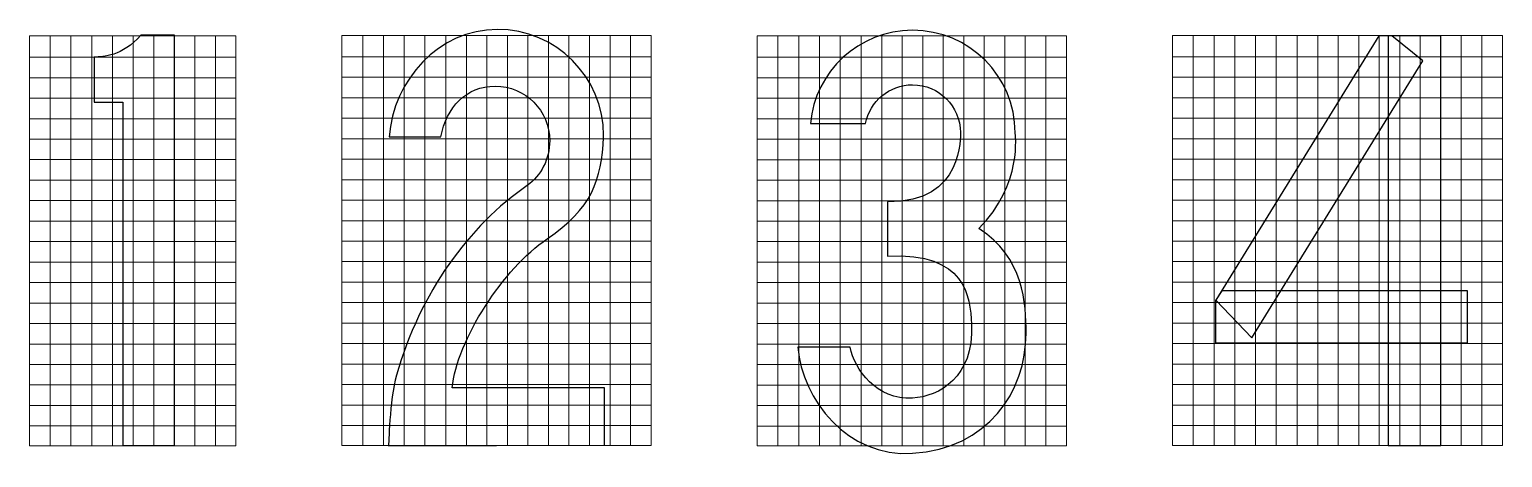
# Model space of a CAD drawing. Header units: millimetres. Extents: x -191 to -72, y -44 to 80.
# Drawn here: x -190.9 to -71.8, y 45.7 to 80.3 of the extents above; entities that cross this region are included whole.
import ezdxf

# ---------------------------------------------------------------- set-up
doc = ezdxf.new("R2010")
doc.units = ezdxf.units.MM
doc.header["$MEASUREMENT"] = 0
doc.layers.add('ESQUEMA', color=7, linetype='Continuous')

msp = doc.modelspace()

# ---------------------------------------------------------------- linework, layer by layer
at = {"layer": 'ESQUEMA', "color": 154, "lineweight": 20}
for points in [[(-190.919, 79.8246), (-190.919, 79.8246), (-174.2178, 79.8239), (-174.2178, 79.8239), (-174.2178, 79.8239), (-174.2178, 79.8239), (-174.2178, 46.643), (-174.2178, 46.643), (-174.2178, 46.643), (-174.2178, 46.643), (-190.919, 46.6441), (-190.919, 46.6441), (-190.919, 46.6441), (-190.919, 46.6441), (-190.919, 79.8246), (-190.919, 79.8246)], [(-165.6468, 79.8573), (-165.6468, 79.8573), (-140.636, 79.8566), (-140.636, 79.8566), (-140.636, 79.8566), (-140.636, 79.8566), (-140.636, 46.6761), (-140.636, 46.6761), (-140.636, 46.6761), (-140.636, 46.6761), (-165.6468, 46.6768), (-165.6468, 46.6768), (-165.6468, 46.6768), (-165.6468, 46.6768), (-165.6468, 79.8573), (-165.6468, 79.8573)], [(-132.065, 79.818), (-132.065, 79.818), (-107.0541, 79.818), (-107.0541, 79.818), (-107.0541, 79.818), (-107.0541, 79.818), (-107.0541, 46.6375), (-107.0541, 46.6375), (-107.0541, 46.6375), (-107.0541, 46.6375), (-132.065, 46.6375), (-132.065, 46.6375), (-132.065, 46.6375), (-132.065, 46.6375), (-132.065, 79.818), (-132.065, 79.818)], [(-98.4833, 79.8575), (-98.4833, 79.8575), (-71.7943, 79.8575), (-71.7943, 79.8575), (-71.7943, 79.8575), (-71.7943, 79.8575), (-71.7943, 46.6767), (-71.7943, 46.6767), (-71.7943, 46.6767), (-71.7943, 46.6767), (-98.4833, 46.6767), (-98.4833, 46.6767), (-98.4833, 46.6767), (-98.4833, 46.6767), (-98.4833, 79.8575), (-98.4833, 79.8575)]]:
    msp.add_open_spline(points, degree=3, knots=[0, 0, 0, 0, 0.2, 0.2, 0.2, 0.2, 0.4, 0.4, 0.4, 0.4, 0.6, 0.6, 0.6, 0.6, 1, 1, 1, 1], dxfattribs=at)
at = {"layer": 'ESQUEMA', "color": 154, "lineweight": 9}
for points in [[(-189.2408, 79.8235), (-189.2408, 79.8235), (-189.2408, 46.6441), (-189.2408, 46.6441)], [(-187.5625, 79.8235), (-187.5625, 79.8235), (-187.5625, 46.6441), (-187.5625, 46.6441)], [(-185.8842, 79.8235), (-185.8842, 79.8235), (-185.8842, 46.6441), (-185.8842, 46.6441)], [(-184.2059, 79.8235), (-184.2059, 79.8235), (-184.2059, 46.6441), (-184.2059, 46.6441)], [(-182.5278, 79.8235), (-182.5278, 79.8235), (-182.5278, 46.6441), (-182.5278, 46.6441)], [(-180.8496, 79.8235), (-180.8496, 79.8235), (-180.8496, 46.6441), (-180.8496, 46.6441)], [(-179.1916, 79.8235), (-179.1916, 79.8235), (-179.1916, 46.6441), (-179.1916, 46.6441)], [(-177.5336, 79.8235), (-177.5336, 79.8235), (-177.5336, 46.6441), (-177.5336, 46.6441)], [(-175.8757, 79.8235), (-175.8757, 79.8235), (-175.8757, 46.6441), (-175.8757, 46.6441)], [(-163.9686, 79.8564), (-163.9686, 79.8564), (-163.9686, 46.6766), (-163.9686, 46.6766)], [(-162.2903, 79.8564), (-162.2903, 79.8564), (-162.2903, 46.6766), (-162.2903, 46.6766)], [(-160.6122, 79.8564), (-160.6122, 79.8564), (-160.6122, 46.6766), (-160.6122, 46.6766)], [(-158.9337, 79.8564), (-158.9337, 79.8564), (-158.9337, 46.6766), (-158.9337, 46.6766)], [(-157.2555, 79.8564), (-157.2555, 79.8564), (-157.2555, 46.6766), (-157.2555, 46.6766)], [(-155.5772, 79.8564), (-155.5772, 79.8564), (-155.5772, 46.6766), (-155.5772, 46.6766)], [(-153.9192, 79.8564), (-153.9192, 79.8564), (-153.9192, 46.6766), (-153.9192, 46.6766)], [(-152.2614, 79.8564), (-152.2614, 79.8564), (-152.2614, 46.6766), (-152.2614, 46.6766)], [(-150.6035, 79.8564), (-150.6035, 79.8564), (-150.6035, 46.6766), (-150.6035, 46.6766)], [(-148.9455, 79.8564), (-148.9455, 79.8564), (-148.9455, 46.6766), (-148.9455, 46.6766)], [(-147.2876, 79.8564), (-147.2876, 79.8564), (-147.2876, 46.6766), (-147.2876, 46.6766)], [(-145.6298, 79.8564), (-145.6298, 79.8564), (-145.6298, 46.6766), (-145.6298, 46.6766)], [(-143.9719, 79.8564), (-143.9719, 79.8564), (-143.9719, 46.6766), (-143.9719, 46.6766)], [(-142.3129, 79.8564), (-142.3129, 79.8564), (-142.3129, 46.6766), (-142.3129, 46.6766)], [(-130.387, 79.8178), (-130.387, 79.8178), (-130.387, 46.6384), (-130.387, 46.6384)], [(-128.7085, 79.8178), (-128.7085, 79.8178), (-128.7085, 46.6384), (-128.7085, 46.6384)], [(-127.0301, 79.8178), (-127.0301, 79.8178), (-127.0301, 46.6384), (-127.0301, 46.6384)], [(-125.352, 79.8178), (-125.352, 79.8178), (-125.352, 46.6384), (-125.352, 46.6384)], [(-123.6739, 79.8178), (-123.6739, 79.8178), (-123.6739, 46.6384), (-123.6739, 46.6384)], [(-121.9954, 79.8178), (-121.9954, 79.8178), (-121.9954, 46.6384), (-121.9954, 46.6384)], [(-120.3377, 79.8178), (-120.3377, 79.8178), (-120.3377, 46.6384), (-120.3377, 46.6384)], [(-118.6795, 79.8178), (-118.6795, 79.8178), (-118.6795, 46.6384), (-118.6795, 46.6384)], [(-117.0218, 79.8178), (-117.0218, 79.8178), (-117.0218, 46.6384), (-117.0218, 46.6384)], [(-115.3639, 79.8178), (-115.3639, 79.8178), (-115.3639, 46.6384), (-115.3639, 46.6384)], [(-113.7058, 79.8178), (-113.7058, 79.8178), (-113.7058, 46.6384), (-113.7058, 46.6384)], [(-112.048, 79.8178), (-112.048, 79.8178), (-112.048, 46.6384), (-112.048, 46.6384)], [(-110.3903, 79.8178), (-110.3903, 79.8178), (-110.3903, 46.6384), (-110.3903, 46.6384)], [(-108.7308, 79.8178), (-108.7308, 79.8178), (-108.7308, 46.6384), (-108.7308, 46.6384)], [(-96.8049, 79.8573), (-96.8049, 79.8573), (-96.8049, 46.6775), (-96.8049, 46.6775)], [(-95.1268, 79.8573), (-95.1268, 79.8573), (-95.1268, 46.6775), (-95.1268, 46.6775)], [(-93.4483, 79.8573), (-93.4483, 79.8573), (-93.4483, 46.6775), (-93.4483, 46.6775)], [(-91.7699, 79.8573), (-91.7699, 79.8573), (-91.7699, 46.6775), (-91.7699, 46.6775)], [(-90.0918, 79.8573), (-90.0918, 79.8573), (-90.0918, 46.6775), (-90.0918, 46.6775)], [(-88.4137, 79.8573), (-88.4137, 79.8573), (-88.4137, 46.6775), (-88.4137, 46.6775)], [(-86.7356, 79.8573), (-86.7356, 79.8573), (-86.7356, 46.6775), (-86.7356, 46.6775)], [(-85.0774, 79.8573), (-85.0774, 79.8573), (-85.0774, 46.6775), (-85.0774, 46.6775)], [(-83.4197, 79.8573), (-83.4197, 79.8573), (-83.4197, 46.6775), (-83.4197, 46.6775)], [(-81.7615, 79.8573), (-81.7615, 79.8573), (-81.7615, 46.6775), (-81.7615, 46.6775)], [(-80.1037, 79.8573), (-80.1037, 79.8573), (-80.1037, 46.6775), (-80.1037, 46.6775)], [(-78.446, 79.8573), (-78.446, 79.8573), (-78.446, 46.6775), (-78.446, 46.6775)], [(-76.7878, 79.8573), (-76.7878, 79.8573), (-76.7878, 46.6775), (-76.7878, 46.6775)], [(-75.1301, 79.8573), (-75.1301, 79.8573), (-75.1301, 46.6775), (-75.1301, 46.6775)], [(-73.4709, 79.8573), (-73.4709, 79.8573), (-73.4709, 46.6775), (-73.4709, 46.6775)], [(-190.8997, 78.0996), (-190.8997, 78.0996), (-174.2176, 78.0996), (-174.2176, 78.0996)], [(-165.6275, 78.1323), (-165.6275, 78.1323), (-140.6357, 78.1323), (-140.6357, 78.1323)], [(-132.0458, 78.0941), (-132.0458, 78.0941), (-107.0539, 78.0941), (-107.0539, 78.0941)], [(-98.4637, 78.1333), (-98.4637, 78.1333), (-71.7941, 78.1333), (-71.7941, 78.1333)], [(-190.8997, 76.4418), (-190.8997, 76.4418), (-174.2176, 76.4418), (-174.2176, 76.4418)], [(-165.6275, 76.4744), (-165.6275, 76.4744), (-140.6357, 76.4744), (-140.6357, 76.4744)], [(-132.0458, 76.4361), (-132.0458, 76.4361), (-107.0539, 76.4361), (-107.0539, 76.4361)], [(-98.4637, 76.4754), (-98.4637, 76.4754), (-71.7941, 76.4754), (-71.7941, 76.4754)], [(-190.8997, 74.7839), (-190.8997, 74.7839), (-174.2176, 74.7839), (-174.2176, 74.7839)], [(-165.6275, 74.8168), (-165.6275, 74.8168), (-140.6357, 74.8168), (-140.6357, 74.8168)], [(-132.0458, 74.7782), (-132.0458, 74.7782), (-107.0539, 74.7782), (-107.0539, 74.7782)], [(-98.4637, 74.8174), (-98.4637, 74.8174), (-71.7941, 74.8174), (-71.7941, 74.8174)], [(-190.8997, 73.1259), (-190.8997, 73.1259), (-174.2176, 73.1259), (-174.2176, 73.1259)], [(-165.6275, 73.1588), (-165.6275, 73.1588), (-140.6357, 73.1588), (-140.6357, 73.1588)], [(-132.0458, 73.1202), (-132.0458, 73.1202), (-107.0539, 73.1202), (-107.0539, 73.1202)], [(-98.4637, 73.1597), (-98.4637, 73.1597), (-71.7941, 73.1597), (-71.7941, 73.1597)], [(-165.6275, 71.5009), (-165.6275, 71.5009), (-140.6357, 71.5009), (-140.6357, 71.5009)], [(-98.4637, 71.5017), (-98.4637, 71.5017), (-71.7941, 71.5017), (-71.7941, 71.5017)], [(-190.8997, 71.468), (-190.8997, 71.468), (-174.2176, 71.468), (-174.2176, 71.468)], [(-132.0458, 71.4625), (-132.0458, 71.4625), (-107.0539, 71.4625), (-107.0539, 71.4625)], [(-190.8997, 69.81), (-190.8997, 69.81), (-174.2176, 69.81), (-174.2176, 69.81)], [(-165.6275, 69.8429), (-165.6275, 69.8429), (-140.6357, 69.8429), (-140.6357, 69.8429)], [(-132.0458, 69.8045), (-132.0458, 69.8045), (-107.0539, 69.8045), (-107.0539, 69.8045)], [(-98.4637, 69.8438), (-98.4637, 69.8438), (-71.7941, 69.8438), (-71.7941, 69.8438)], [(-190.8997, 68.1522), (-190.8997, 68.1522), (-174.2176, 68.1522), (-174.2176, 68.1522)], [(-165.6275, 68.1851), (-165.6275, 68.1851), (-140.6357, 68.1851), (-140.6357, 68.1851)], [(-132.0458, 68.1466), (-132.0458, 68.1466), (-107.0539, 68.1466), (-107.0539, 68.1466)], [(-98.4637, 68.1858), (-98.4637, 68.1858), (-71.7941, 68.1858), (-71.7941, 68.1858)], [(-190.8997, 66.4943), (-190.8997, 66.4943), (-174.2176, 66.4943), (-174.2176, 66.4943)], [(-165.6275, 66.5272), (-165.6275, 66.5272), (-140.6357, 66.5272), (-140.6357, 66.5272)], [(-132.0458, 66.4886), (-132.0458, 66.4886), (-107.0539, 66.4886), (-107.0539, 66.4886)], [(-98.4637, 66.5281), (-98.4637, 66.5281), (-71.7941, 66.5281), (-71.7941, 66.5281)], [(-190.8997, 64.8363), (-190.8997, 64.8363), (-174.2176, 64.8363), (-174.2176, 64.8363)], [(-165.6275, 64.8692), (-165.6275, 64.8692), (-140.6357, 64.8692), (-140.6357, 64.8692)], [(-132.0458, 64.8307), (-132.0458, 64.8307), (-107.0539, 64.8307), (-107.0539, 64.8307)], [(-98.4637, 64.8701), (-98.4637, 64.8701), (-71.7941, 64.8701), (-71.7941, 64.8701)], [(-190.8997, 63.1794), (-190.8997, 63.1794), (-174.2176, 63.1794), (-174.2176, 63.1794)], [(-165.6275, 63.2123), (-165.6275, 63.2123), (-140.6357, 63.2123), (-140.6357, 63.2123)], [(-132.0458, 63.1737), (-132.0458, 63.1737), (-107.0539, 63.1737), (-107.0539, 63.1737)], [(-98.4637, 63.2132), (-98.4637, 63.2132), (-71.7941, 63.2132), (-71.7941, 63.2132)], [(-190.8997, 61.5215), (-190.8997, 61.5215), (-174.2176, 61.5215), (-174.2176, 61.5215)], [(-165.6275, 61.5543), (-165.6275, 61.5543), (-140.6357, 61.5543), (-140.6357, 61.5543)], [(-132.0458, 61.516), (-132.0458, 61.516), (-107.0539, 61.516), (-107.0539, 61.516)], [(-98.4637, 61.5552), (-98.4637, 61.5552), (-71.7941, 61.5552), (-71.7941, 61.5552)], [(-190.8997, 59.8635), (-190.8997, 59.8635), (-174.2176, 59.8635), (-174.2176, 59.8635)], [(-165.6275, 59.8964), (-165.6275, 59.8964), (-140.6357, 59.8964), (-140.6357, 59.8964)], [(-132.0458, 59.858), (-132.0458, 59.858), (-107.0539, 59.858), (-107.0539, 59.858)], [(-98.4637, 59.8973), (-98.4637, 59.8973), (-71.7941, 59.8973), (-71.7941, 59.8973)], [(-190.8997, 58.2057), (-190.8997, 58.2057), (-174.2176, 58.2057), (-174.2176, 58.2057)], [(-165.6275, 58.2386), (-165.6275, 58.2386), (-140.6357, 58.2386), (-140.6357, 58.2386)], [(-132.0458, 58.2), (-132.0458, 58.2), (-107.0539, 58.2), (-107.0539, 58.2)], [(-98.4637, 58.2393), (-98.4637, 58.2393), (-71.7941, 58.2393), (-71.7941, 58.2393)], [(-190.8997, 56.5478), (-190.8997, 56.5478), (-174.2176, 56.5478), (-174.2176, 56.5478)], [(-165.6275, 56.5807), (-165.6275, 56.5807), (-140.6357, 56.5807), (-140.6357, 56.5807)], [(-132.0458, 56.5421), (-132.0458, 56.5421), (-107.0539, 56.5421), (-107.0539, 56.5421)], [(-98.4637, 56.5817), (-98.4637, 56.5817), (-71.7941, 56.5817), (-71.7941, 56.5817)], [(-190.8997, 54.8898), (-190.8997, 54.8898), (-174.2176, 54.8898), (-174.2176, 54.8898)], [(-165.6275, 54.9227), (-165.6275, 54.9227), (-140.6357, 54.9227), (-140.6357, 54.9227)], [(-132.0458, 54.8843), (-132.0458, 54.8843), (-107.0539, 54.8843), (-107.0539, 54.8843)], [(-98.4637, 54.9237), (-98.4637, 54.9237), (-71.7941, 54.9237), (-71.7941, 54.9237)], [(-190.8997, 53.2319), (-190.8997, 53.2319), (-174.2176, 53.2319), (-174.2176, 53.2319)], [(-165.6275, 53.2648), (-165.6275, 53.2648), (-140.6357, 53.2648), (-140.6357, 53.2648)], [(-132.0458, 53.2264), (-132.0458, 53.2264), (-107.0539, 53.2264), (-107.0539, 53.2264)], [(-98.4637, 53.2656), (-98.4637, 53.2656), (-71.7941, 53.2656), (-71.7941, 53.2656)], [(-190.8997, 51.5743), (-190.8997, 51.5743), (-174.2176, 51.5743), (-174.2176, 51.5743)], [(-165.6275, 51.6068), (-165.6275, 51.6068), (-140.6357, 51.6068), (-140.6357, 51.6068)], [(-132.0458, 51.5686), (-132.0458, 51.5686), (-107.0539, 51.5686), (-107.0539, 51.5686)], [(-98.4637, 51.6078), (-98.4637, 51.6078), (-71.7941, 51.6078), (-71.7941, 51.6078)], [(-190.8997, 49.9161), (-190.8997, 49.9161), (-174.2176, 49.9161), (-174.2176, 49.9161)], [(-165.6275, 49.949), (-165.6275, 49.949), (-140.6357, 49.949), (-140.6357, 49.949)], [(-132.0458, 49.9105), (-132.0458, 49.9105), (-107.0539, 49.9105), (-107.0539, 49.9105)], [(-98.4637, 49.9499), (-98.4637, 49.9499), (-71.7941, 49.9499), (-71.7941, 49.9499)], [(-190.8997, 48.2592), (-190.8997, 48.2592), (-174.2176, 48.2592), (-174.2176, 48.2592)], [(-165.6275, 48.2921), (-165.6275, 48.2921), (-140.6357, 48.2921), (-140.6357, 48.2921)], [(-132.0458, 48.2535), (-132.0458, 48.2535), (-107.0539, 48.2535), (-107.0539, 48.2535)], [(-98.4637, 48.293), (-98.4637, 48.293), (-71.7941, 48.293), (-71.7941, 48.293)]]:
    msp.add_open_spline(points, degree=3, dxfattribs=at)
at = {"layer": 'ESQUEMA', "color": 250}
for points, knots in [([(-185.6916, 78.107), (-184.9409, 78.1486), (-183.4204, 78.1402), (-181.9088, 79.897), (-181.9088, 79.897), (-181.9088, 79.897), (-179.1786, 79.897), (-179.1786, 79.897), (-179.1786, 79.897), (-179.1786, 79.897), (-179.1786, 46.6653), (-179.1786, 46.6653), (-179.1786, 46.6653), (-179.1786, 46.6653), (-183.3753, 46.6653), (-183.3753, 46.6653), (-183.3753, 46.6653), (-183.3753, 46.6653), (-183.3753, 74.4533), (-183.3753, 74.4533), (-183.3753, 74.4533), (-183.3753, 74.4533), (-185.6877, 74.4533), (-185.6877, 74.4533), (-185.6877, 74.4533), (-185.6877, 74.4533), (-185.6916, 78.107), (-185.6916, 78.107)], [0, 0, 0, 0, 0.125, 0.125, 0.125, 0.125, 0.25, 0.25, 0.25, 0.25, 0.375, 0.375, 0.375, 0.375, 0.5, 0.5, 0.5, 0.5, 0.625, 0.625, 0.625, 0.625, 0.75, 0.75, 0.75, 0.75, 1, 1, 1, 1]), ([(-150.6717, 67.7128), (-149.5463, 68.5119), (-148.8457, 69.8612), (-148.8457, 71.3464), (-148.8457, 71.3464), (-148.8457, 73.7817), (-150.8195, 75.7554), (-153.2547, 75.7554), (-153.2547, 75.7554), (-155.5894, 75.7554), (-157.2062, 74.0515), (-157.6539, 71.6452), (-157.6539, 71.6452), (-157.6539, 71.6452), (-161.835, 71.6449), (-161.835, 71.6449), (-161.835, 71.6449), (-161.5062, 76.2366), (-157.8207, 80.3483), (-153.0784, 80.3483), (-153.0784, 80.3483), (-148.3363, 80.3483), (-144.4921, 76.504), (-144.4921, 71.762), (-144.4921, 71.762), (-144.4921, 71.7232), (-144.4984, 71.6816), (-144.4847, 71.6428), (-144.4847, 71.6428), (-144.653, 68.1725), (-145.4379, 65.8375), (-149.056, 63.4001), (-149.056, 63.4001), (-152.5986, 61.0136), (-156.3444, 55.2009), (-156.7338, 51.3351), (-156.7338, 51.3351), (-156.7338, 51.3351), (-144.406, 51.3351), (-144.406, 51.3351), (-144.406, 51.3351), (-144.406, 51.3351), (-144.406, 46.7155), (-144.406, 46.7155), (-144.406, 46.7155), (-144.406, 46.7155), (-161.8766, 46.6597), (-161.8766, 46.6597), (-161.8766, 46.6597), (-161.8766, 46.6597), (-161.8078, 50.3121), (-161.2296, 52.368), (-161.2296, 52.368), (-159.3525, 59.0447), (-155.3633, 64.4595), (-150.6717, 67.7128)], [0, 0, 0, 0, 0.06666667, 0.06666667, 0.06666667, 0.06666667, 0.13333333, 0.13333333, 0.13333333, 0.13333333, 0.2, 0.2, 0.2, 0.2, 0.26666667, 0.26666667, 0.26666667, 0.26666667, 0.33333333, 0.33333333, 0.33333333, 0.33333333, 0.4, 0.4, 0.4, 0.4, 0.46666667, 0.46666667, 0.46666667, 0.46666667, 0.53333333, 0.53333333, 0.53333333, 0.53333333, 0.6, 0.6, 0.6, 0.6, 0.66666667, 0.66666667, 0.66666667, 0.66666667, 0.73333333, 0.73333333, 0.73333333, 0.73333333, 0.8, 0.8, 0.8, 0.8, 0.86666667, 0.86666667, 0.86666667, 0.86666667, 1, 1, 1, 1]), ([(-114.1516, 64.236), (-110.4919, 61.9211), (-110.3236, 58.122), (-110.3236, 55.7496), (-110.3236, 55.7496), (-110.3236, 51.0107), (-113.4178, 46.4416), (-119.504, 46.0436), (-119.504, 46.0436), (-124.7745, 45.6993), (-128.4215, 50.3927), (-128.7954, 54.6285), (-128.7954, 54.6285), (-128.7954, 54.6285), (-124.5473, 54.6285), (-124.5473, 54.6285), (-124.5473, 54.6285), (-124.2093, 52.8374), (-122.3975, 50.3285), (-119.5131, 50.5056), (-119.5131, 50.5056), (-117.3813, 50.6364), (-114.521, 52.1827), (-114.7415, 56.4834), (-114.7415, 56.4834), (-114.8582, 58.7514), (-115.1546, 62.2933), (-121.524, 62.0043), (-121.524, 62.0043), (-121.524, 62.0043), (-121.524, 66.407), (-121.524, 66.407), (-121.524, 66.407), (-115.3056, 66.2617), (-115.6368, 71.9188), (-115.6368, 71.9188), (-115.6368, 71.9188), (-115.6368, 71.9188), (-115.6361, 72.0024), (-115.6361, 72.0024), (-115.6361, 72.0024), (-115.6361, 74.1381), (-117.3675, 75.8696), (-119.5033, 75.8696), (-119.5033, 75.8696), (-121.3924, 75.8696), (-122.9651, 74.5149), (-123.303, 72.7239), (-123.303, 72.7239), (-123.303, 72.7239), (-127.7678, 72.7239), (-127.7678, 72.7239), (-127.7678, 72.7239), (-127.3935, 76.9597), (-123.8368, 80.2811), (-119.504, 80.2811), (-119.504, 80.2811), (-114.9221, 80.2811), (-111.2073, 76.5667), (-111.2073, 71.9848), (-111.2073, 71.9848), (-111.2073, 71.9848), (-110.5607, 67.8217), (-114.1516, 64.236)], [0, 0, 0, 0, 0.05882353, 0.05882353, 0.05882353, 0.05882353, 0.11764706, 0.11764706, 0.11764706, 0.11764706, 0.17647059, 0.17647059, 0.17647059, 0.17647059, 0.23529412, 0.23529412, 0.23529412, 0.23529412, 0.29411765, 0.29411765, 0.29411765, 0.29411765, 0.35294118, 0.35294118, 0.35294118, 0.35294118, 0.41176471, 0.41176471, 0.41176471, 0.41176471, 0.47058824, 0.47058824, 0.47058824, 0.47058824, 0.52941176, 0.52941176, 0.52941176, 0.52941176, 0.58823529, 0.58823529, 0.58823529, 0.58823529, 0.64705882, 0.64705882, 0.64705882, 0.64705882, 0.70588235, 0.70588235, 0.70588235, 0.70588235, 0.76470588, 0.76470588, 0.76470588, 0.76470588, 0.82352941, 0.82352941, 0.82352941, 0.82352941, 0.88235294, 0.88235294, 0.88235294, 0.88235294, 1, 1, 1, 1]), ([(-80.7549, 79.8442), (-80.7549, 79.8442), (-78.2403, 77.8002), (-78.2403, 77.8002), (-78.2403, 77.8002), (-78.2403, 77.8002), (-92.0561, 55.3875), (-92.0561, 55.3875), (-92.0561, 55.3875), (-92.0561, 55.3875), (-94.9827, 58.4458), (-94.9827, 58.4458), (-94.9827, 58.4458), (-94.9827, 58.4458), (-81.7941, 79.841), (-81.7941, 79.841), (-81.7941, 79.841), (-81.7941, 79.841), (-80.7549, 79.8442), (-80.7549, 79.8442)], [0, 0, 0, 0, 0.16666667, 0.16666667, 0.16666667, 0.16666667, 0.33333333, 0.33333333, 0.33333333, 0.33333333, 0.5, 0.5, 0.5, 0.5, 0.66666667, 0.66666667, 0.66666667, 0.66666667, 1, 1, 1, 1]), ([(-81.0364, 79.8441), (-81.0364, 79.8441), (-76.7755, 79.8441), (-76.7755, 79.8441), (-76.7755, 79.8441), (-76.7755, 79.8441), (-76.7755, 46.6717), (-76.7755, 46.6717), (-76.7755, 46.6717), (-76.7755, 46.6717), (-81.0364, 46.6717), (-81.0364, 46.6717), (-81.0364, 46.6717), (-81.0364, 46.6717), (-81.0364, 79.8441), (-81.0364, 79.8441)], [0, 0, 0, 0, 0.2, 0.2, 0.2, 0.2, 0.4, 0.4, 0.4, 0.4, 0.6, 0.6, 0.6, 0.6, 1, 1, 1, 1]), ([(-94.5015, 59.2043), (-94.5015, 59.2043), (-74.6214, 59.2043), (-74.6214, 59.2043), (-74.6214, 59.2043), (-74.6214, 59.2043), (-74.6214, 54.9914), (-74.6214, 54.9914), (-74.6214, 54.9914), (-74.6214, 54.9914), (-95.0077, 54.9914), (-95.0077, 54.9914), (-95.0077, 54.9914), (-95.0077, 54.9914), (-95.001, 58.4236), (-95.001, 58.4236), (-95.001, 58.4236), (-95.001, 58.4236), (-94.5015, 59.2043), (-94.5015, 59.2043)], [0, 0, 0, 0, 0.16666667, 0.16666667, 0.16666667, 0.16666667, 0.33333333, 0.33333333, 0.33333333, 0.33333333, 0.5, 0.5, 0.5, 0.5, 0.66666667, 0.66666667, 0.66666667, 0.66666667, 1, 1, 1, 1])]:
    msp.add_open_spline(points, degree=3, knots=knots, dxfattribs=at)
at = {"layer": 'ESQUEMA', "color": 250, "lineweight": 25}
for points, knots in [([(-185.6916, 78.107), (-184.9409, 78.1486), (-183.4204, 78.1402), (-181.9088, 79.897), (-181.9088, 79.897), (-181.9088, 79.897), (-179.1786, 79.897), (-179.1786, 79.897), (-179.1786, 79.897), (-179.1786, 79.897), (-179.1786, 46.6653), (-179.1786, 46.6653), (-179.1786, 46.6653), (-179.1786, 46.6653), (-183.3753, 46.6653), (-183.3753, 46.6653), (-183.3753, 46.6653), (-183.3753, 46.6653), (-183.3753, 74.4533), (-183.3753, 74.4533), (-183.3753, 74.4533), (-183.3753, 74.4533), (-185.6877, 74.4533), (-185.6877, 74.4533), (-185.6877, 74.4533), (-185.6877, 74.4533), (-185.6916, 78.107), (-185.6916, 78.107)], [0, 0, 0, 0, 0.125, 0.125, 0.125, 0.125, 0.25, 0.25, 0.25, 0.25, 0.375, 0.375, 0.375, 0.375, 0.5, 0.5, 0.5, 0.5, 0.625, 0.625, 0.625, 0.625, 0.75, 0.75, 0.75, 0.75, 1, 1, 1, 1]), ([(-114.1516, 64.236), (-110.4919, 61.9211), (-110.3236, 58.122), (-110.3236, 55.7496), (-110.3236, 55.7496), (-110.3236, 51.0107), (-113.4178, 46.4416), (-119.504, 46.0436), (-119.504, 46.0436), (-124.7745, 45.6993), (-128.4215, 50.3927), (-128.7954, 54.6285), (-128.7954, 54.6285), (-128.7954, 54.6285), (-124.5473, 54.6285), (-124.5473, 54.6285), (-124.5473, 54.6285), (-124.2093, 52.8374), (-122.3975, 50.3285), (-119.5131, 50.5056), (-119.5131, 50.5056), (-117.3813, 50.6364), (-114.521, 52.1827), (-114.7415, 56.4834), (-114.7415, 56.4834), (-114.8582, 58.7514), (-115.1546, 62.2933), (-121.524, 62.0043), (-121.524, 62.0043), (-121.524, 62.0043), (-121.524, 66.407), (-121.524, 66.407), (-121.524, 66.407), (-115.3056, 66.2617), (-115.6368, 71.9188), (-115.6368, 71.9188), (-115.6368, 71.9188), (-115.6368, 71.9188), (-115.6361, 72.0024), (-115.6361, 72.0024), (-115.6361, 72.0024), (-115.6361, 74.1381), (-117.3675, 75.8696), (-119.5033, 75.8696), (-119.5033, 75.8696), (-121.3924, 75.8696), (-122.9651, 74.5149), (-123.303, 72.7239), (-123.303, 72.7239), (-123.303, 72.7239), (-127.7678, 72.7239), (-127.7678, 72.7239), (-127.7678, 72.7239), (-127.3935, 76.9597), (-123.8368, 80.2811), (-119.504, 80.2811), (-119.504, 80.2811), (-114.9221, 80.2811), (-111.2073, 76.5667), (-111.2073, 71.9848), (-111.2073, 71.9848), (-111.2073, 71.9848), (-110.5607, 67.8217), (-114.1516, 64.236)], [0, 0, 0, 0, 0.05882353, 0.05882353, 0.05882353, 0.05882353, 0.11764706, 0.11764706, 0.11764706, 0.11764706, 0.17647059, 0.17647059, 0.17647059, 0.17647059, 0.23529412, 0.23529412, 0.23529412, 0.23529412, 0.29411765, 0.29411765, 0.29411765, 0.29411765, 0.35294118, 0.35294118, 0.35294118, 0.35294118, 0.41176471, 0.41176471, 0.41176471, 0.41176471, 0.47058824, 0.47058824, 0.47058824, 0.47058824, 0.52941176, 0.52941176, 0.52941176, 0.52941176, 0.58823529, 0.58823529, 0.58823529, 0.58823529, 0.64705882, 0.64705882, 0.64705882, 0.64705882, 0.70588235, 0.70588235, 0.70588235, 0.70588235, 0.76470588, 0.76470588, 0.76470588, 0.76470588, 0.82352941, 0.82352941, 0.82352941, 0.82352941, 0.88235294, 0.88235294, 0.88235294, 0.88235294, 1, 1, 1, 1])]:
    msp.add_open_spline(points, degree=3, knots=knots, dxfattribs=at)

doc.saveas('drawing.dxf')
